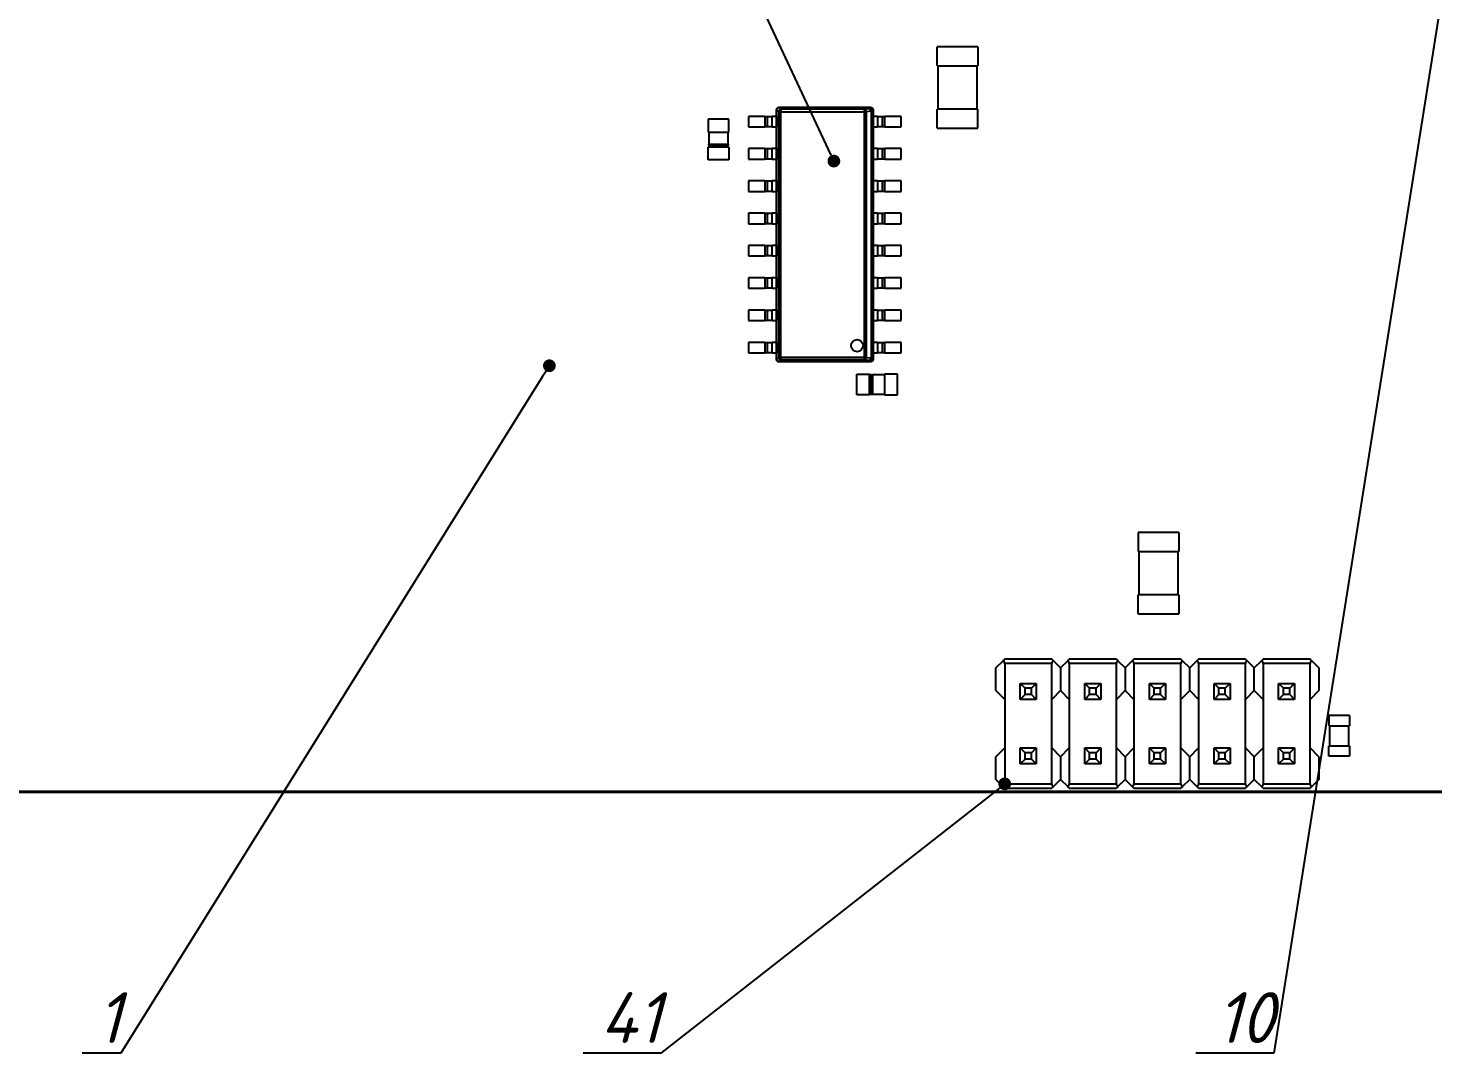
# Paper-space layout 'Layout1' of a CAD drawing. Header units: millimetres. Extents: x 0 to 841, y 0 to 594.
# Drawn here: x 135.8 to 246.3, y 311.4 to 392.5 of the extents above; entities that cross this region are included whole.
import ezdxf
from ezdxf import colors
from ezdxf.entities.mleader import LeaderData, LeaderLine
from ezdxf.math import Vec2, Vec3

# ---------------------------------------------------------------- set-up
doc = ezdxf.new("R2010")
doc.units = ezdxf.units.MM
doc.layers.get('0').update_dxf_attribs({"lineweight": 50})
doc.styles.add('GOST-2.304_Type-B_italic', font='GOST Common Italic.ttf')

# ---------------------------------------------------------------- blocks, each defined once
blk = doc.blocks.new('_Dot')
at = {"color": 0, "linetype": 'ByBlock', "lineweight": -2}
blk.add_line((-0.5, 0), (-1, 0), dxfattribs=at)
at = {"color": 0, "linetype": 'ByBlock', "lineweight": 90, "const_width": 0.5}
blk.add_lwpolyline([(-0.25, 0, 1), (0.25, 0, 1)], format="xyb", close=True, dxfattribs=at)

psp = doc.layouts.get("Layout1")

# ---------------------------------------------------------------- linework, layer by layer
at = {"color": 18, "linetype": 'Continuous', "lineweight": 25, "true_color": 0x000000}
for p, q in [((210.48, 391.055), (207.28, 391.055)), ((207.28, 389.555), (207.28, 391.055)), ((210.48, 391.055), (210.48, 389.555)), ((207.28, 389.555), (210.48, 389.555)), ((207.33, 389.555), (207.33, 386.155)), ((210.43, 386.155), (210.43, 389.555)), ((192.445, 385.58), (192.445, 384.76)), ((193.715, 385.58), (192.445, 385.58)), ((193.715, 385.58), (193.715, 384.76)), ((193.715, 385.58), (193.915, 385.58)), ((193.915, 385.58), (193.915, 384.76)), ((193.915, 385.58), (194.315, 385.58)), ((194.315, 384.76), (194.315, 385.58)), ((194.645, 385.58), (194.315, 385.58)), ((194.646, 386.08), (194.645, 386.08)), ((194.645, 385.58), (194.645, 386.08)), ((194.645, 385.58), (194.645, 384.76)), ((194.646, 386.08), (194.789, 385.937)), ((194.646, 366.48), (194.646, 386.08)), ((194.789, 385.937), (194.789, 366.623)), ((194.988, 385.937), (194.789, 385.937)), ((194.848, 386.28), (194.792, 386.273)), ((194.845, 386.28), (194.845, 386.279)), ((202.045, 386.28), (194.845, 386.28)), ((194.988, 386.136), (194.845, 386.279)), ((194.845, 386.279), (202.045, 386.279)), ((194.988, 386.136), (194.988, 385.937)), ((201.562, 386.136), (194.988, 386.136)), ((194.988, 366.623), (194.988, 385.937)), ((194.988, 385.937), (201.562, 385.937)), ((201.942, 386.176), (201.562, 386.136)), ((201.562, 385.937), (201.562, 386.136)), ((201.562, 385.937), (201.704, 385.937)), ((201.562, 366.623), (201.562, 385.937)), ((202.084, 385.977), (201.704, 385.937)), ((201.704, 385.937), (201.704, 366.623)), ((202.045, 386.279), (201.942, 386.176)), ((202.045, 386.279), (202.045, 386.28)), ((202.084, 385.977), (202.084, 366.583)), ((202.141, 385.977), (202.084, 385.977)), ((202.244, 386.08), (202.141, 385.977)), ((202.141, 385.977), (202.141, 366.583)), ((202.244, 386.08), (202.244, 366.48)), ((202.245, 386.08), (202.244, 386.08)), ((202.245, 385.58), (202.245, 386.08)), ((202.245, 384.76), (202.245, 385.58)), ((202.575, 385.58), (202.245, 385.58)), ((202.575, 385.58), (202.575, 384.76)), ((202.575, 385.58), (202.975, 385.58)), ((202.975, 384.76), (202.975, 385.58)), ((202.975, 385.58), (203.175, 385.58)), ((203.175, 384.76), (203.175, 385.58)), ((204.445, 385.58), (203.175, 385.58)), ((204.445, 384.76), (204.445, 385.58)), ((210.48, 386.155), (207.28, 386.155)), ((207.28, 384.655), (207.28, 386.155)), ((210.48, 384.655), (210.48, 386.155)), ((189.268, 385.351), (189.268, 384.335)), ((190.892, 385.351), (189.268, 385.351)), ((190.892, 384.335), (190.892, 385.351)), ((192.445, 384.76), (193.715, 384.76)), ((193.915, 384.76), (193.715, 384.76)), ((194.315, 384.76), (193.915, 384.76)), ((194.315, 384.76), (194.645, 384.76)), ((194.645, 383.04), (194.645, 384.76)), ((202.245, 384.76), (202.575, 384.76)), ((202.245, 383.04), (202.245, 384.76)), ((202.975, 384.76), (202.575, 384.76)), ((203.175, 384.76), (202.975, 384.76)), ((203.175, 384.76), (204.445, 384.76)), ((207.28, 384.655), (210.48, 384.655)), ((189.268, 384.335), (190.892, 384.335)), ((189.312, 383.283), (189.312, 383.401)), ((189.312, 383.401), (190.848, 383.401)), ((189.318, 384.335), (189.318, 383.401)), ((190.842, 383.401), (190.842, 384.335)), ((190.848, 383.401), (190.848, 383.283)), ((190.892, 383.167), (189.268, 383.167)), ((189.268, 382.151), (189.268, 383.167)), ((190.848, 383.283), (189.312, 383.283)), ((189.318, 383.283), (189.318, 383.167)), ((190.842, 383.167), (190.842, 383.283)), ((190.892, 383.167), (190.892, 382.151)), ((192.445, 383.04), (192.445, 382.22)), ((193.715, 383.04), (192.445, 383.04)), ((193.715, 383.04), (193.715, 382.22)), ((193.715, 383.04), (193.915, 383.04)), ((193.915, 383.04), (193.915, 382.22)), ((193.915, 383.04), (194.315, 383.04)), ((194.315, 382.22), (194.315, 383.04)), ((194.645, 383.04), (194.315, 383.04)), ((194.645, 383.04), (194.645, 382.22)), ((202.575, 383.04), (202.245, 383.04)), ((202.245, 382.22), (202.245, 383.04)), ((202.575, 383.04), (202.575, 382.22)), ((202.575, 383.04), (202.975, 383.04)), ((202.975, 382.22), (202.975, 383.04)), ((202.975, 383.04), (203.175, 383.04)), ((203.175, 382.22), (203.175, 383.04)), ((204.445, 383.04), (203.175, 383.04)), ((204.445, 382.22), (204.445, 383.04)), ((190.892, 382.151), (189.268, 382.151)), ((192.445, 382.22), (193.715, 382.22)), ((193.915, 382.22), (193.715, 382.22)), ((194.315, 382.22), (193.915, 382.22)), ((194.315, 382.22), (194.645, 382.22)), ((194.645, 380.5), (194.645, 382.22)), ((202.245, 382.22), (202.575, 382.22)), ((202.245, 380.5), (202.245, 382.22)), ((202.975, 382.22), (202.575, 382.22)), ((203.175, 382.22), (202.975, 382.22)), ((203.175, 382.22), (204.445, 382.22)), ((192.445, 380.5), (192.445, 379.68)), ((193.715, 380.5), (192.445, 380.5)), ((193.715, 380.5), (193.715, 379.68)), ((193.715, 380.5), (193.915, 380.5)), ((193.915, 380.5), (193.915, 379.68)), ((193.915, 380.5), (194.315, 380.5)), ((194.315, 379.68), (194.315, 380.5)), ((194.645, 380.5), (194.315, 380.5)), ((194.645, 380.5), (194.645, 379.68)), ((202.245, 379.68), (202.245, 380.5)), ((202.575, 380.5), (202.245, 380.5)), ((202.575, 380.5), (202.575, 379.68)), ((202.575, 380.5), (202.975, 380.5)), ((202.975, 379.68), (202.975, 380.5)), ((202.975, 380.5), (203.175, 380.5)), ((203.175, 379.68), (203.175, 380.5)), ((204.445, 380.5), (203.175, 380.5)), ((204.445, 379.68), (204.445, 380.5)), ((192.445, 379.68), (193.715, 379.68)), ((193.915, 379.68), (193.715, 379.68)), ((194.315, 379.68), (193.915, 379.68)), ((194.315, 379.68), (194.645, 379.68)), ((194.645, 377.96), (194.645, 379.68)), ((202.245, 379.68), (202.575, 379.68)), ((202.245, 377.96), (202.245, 379.68)), ((202.975, 379.68), (202.575, 379.68)), ((203.175, 379.68), (202.975, 379.68)), ((203.175, 379.68), (204.445, 379.68)), ((192.445, 377.96), (192.445, 377.14)), ((193.715, 377.96), (192.445, 377.96)), ((193.715, 377.96), (193.715, 377.14)), ((193.715, 377.96), (193.915, 377.96)), ((193.915, 377.96), (193.915, 377.14)), ((193.915, 377.96), (194.315, 377.96)), ((194.315, 377.14), (194.315, 377.96)), ((194.645, 377.96), (194.315, 377.96)), ((194.645, 377.96), (194.645, 377.14)), ((202.575, 377.96), (202.245, 377.96)), ((202.245, 377.14), (202.245, 377.96)), ((202.575, 377.96), (202.575, 377.14)), ((202.575, 377.96), (202.975, 377.96)), ((202.975, 377.14), (202.975, 377.96)), ((202.975, 377.96), (203.175, 377.96)), ((203.175, 377.14), (203.175, 377.96)), ((204.445, 377.96), (203.175, 377.96)), ((204.445, 377.14), (204.445, 377.96)), ((192.445, 377.14), (193.715, 377.14)), ((193.915, 377.14), (193.715, 377.14)), ((194.315, 377.14), (193.915, 377.14)), ((194.315, 377.14), (194.645, 377.14)), ((194.645, 375.42), (194.645, 377.14)), ((202.245, 377.14), (202.575, 377.14)), ((202.245, 375.42), (202.245, 377.14)), ((202.975, 377.14), (202.575, 377.14)), ((203.175, 377.14), (202.975, 377.14)), ((203.175, 377.14), (204.445, 377.14)), ((192.445, 375.42), (192.445, 374.6)), ((193.715, 375.42), (192.445, 375.42)), ((192.445, 374.6), (193.715, 374.6)), ((193.715, 375.42), (193.715, 374.6)), ((193.715, 375.42), (193.915, 375.42)), ((193.915, 374.6), (193.715, 374.6)), ((193.915, 375.42), (193.915, 374.6)), ((193.915, 375.42), (194.315, 375.42)), ((194.315, 374.6), (193.915, 374.6)), ((194.315, 374.6), (194.315, 375.42)), ((194.645, 375.42), (194.315, 375.42)), ((194.315, 374.6), (194.645, 374.6)), ((194.645, 375.42), (194.645, 374.6)), ((194.645, 372.88), (194.645, 374.6)), ((202.575, 375.42), (202.245, 375.42)), ((202.245, 374.6), (202.245, 375.42)), ((202.245, 374.6), (202.575, 374.6)), ((202.245, 372.88), (202.245, 374.6)), ((202.575, 375.42), (202.575, 374.6)), ((202.575, 375.42), (202.975, 375.42)), ((202.975, 374.6), (202.575, 374.6)), ((202.975, 374.6), (202.975, 375.42)), ((202.975, 375.42), (203.175, 375.42)), ((203.175, 374.6), (202.975, 374.6)), ((203.175, 374.6), (203.175, 375.42)), ((204.445, 375.42), (203.175, 375.42)), ((203.175, 374.6), (204.445, 374.6)), ((204.445, 374.6), (204.445, 375.42)), ((192.445, 372.88), (192.445, 372.06)), ((193.715, 372.88), (192.445, 372.88)), ((193.715, 372.88), (193.715, 372.06)), ((193.715, 372.88), (193.915, 372.88)), ((193.915, 372.88), (193.915, 372.06)), ((193.915, 372.88), (194.315, 372.88)), ((194.315, 372.06), (194.315, 372.88)), ((194.645, 372.88), (194.315, 372.88)), ((194.645, 372.88), (194.645, 372.06)), ((202.575, 372.88), (202.245, 372.88)), ((202.245, 372.06), (202.245, 372.88)), ((202.575, 372.88), (202.575, 372.06)), ((202.575, 372.88), (202.975, 372.88)), ((202.975, 372.06), (202.975, 372.88)), ((202.975, 372.88), (203.175, 372.88)), ((203.175, 372.06), (203.175, 372.88)), ((204.445, 372.88), (203.175, 372.88)), ((204.445, 372.06), (204.445, 372.88)), ((192.445, 372.06), (193.715, 372.06)), ((193.915, 372.06), (193.715, 372.06)), ((194.315, 372.06), (193.915, 372.06)), ((194.315, 372.06), (194.645, 372.06)), ((194.645, 370.34), (194.645, 372.06)), ((202.245, 372.06), (202.575, 372.06)), ((202.245, 370.34), (202.245, 372.06)), ((202.975, 372.06), (202.575, 372.06)), ((203.175, 372.06), (202.975, 372.06)), ((203.175, 372.06), (204.445, 372.06)), ((192.445, 370.34), (192.445, 369.52)), ((193.715, 370.34), (192.445, 370.34)), ((193.715, 370.34), (193.715, 369.52)), ((193.715, 370.34), (193.915, 370.34)), ((193.915, 370.34), (193.915, 369.52)), ((193.915, 370.34), (194.315, 370.34)), ((194.315, 369.52), (194.315, 370.34)), ((194.645, 370.34), (194.315, 370.34)), ((194.645, 370.34), (194.645, 369.52)), ((202.575, 370.34), (202.245, 370.34)), ((202.245, 369.52), (202.245, 370.34)), ((202.575, 370.34), (202.575, 369.52)), ((202.575, 370.34), (202.975, 370.34)), ((202.975, 369.52), (202.975, 370.34)), ((202.975, 370.34), (203.175, 370.34)), ((203.175, 369.52), (203.175, 370.34)), ((204.445, 370.34), (203.175, 370.34)), ((204.445, 369.52), (204.445, 370.34)), ((192.445, 369.52), (193.715, 369.52)), ((193.915, 369.52), (193.715, 369.52)), ((194.315, 369.52), (193.915, 369.52)), ((194.315, 369.52), (194.645, 369.52)), ((194.645, 367.8), (194.645, 369.52)), ((202.245, 369.52), (202.575, 369.52)), ((202.245, 367.8), (202.245, 369.52)), ((202.975, 369.52), (202.575, 369.52)), ((203.175, 369.52), (202.975, 369.52)), ((203.175, 369.52), (204.445, 369.52)), ((192.445, 367.8), (192.445, 366.98)), ((193.715, 367.8), (192.445, 367.8)), ((192.445, 366.98), (193.715, 366.98)), ((193.715, 367.8), (193.715, 366.98)), ((193.715, 367.8), (193.915, 367.8)), ((193.915, 366.98), (193.715, 366.98)), ((193.915, 367.8), (193.915, 366.98)), ((193.915, 367.8), (194.315, 367.8)), ((194.315, 366.98), (193.915, 366.98)), ((194.315, 366.98), (194.315, 367.8)), ((194.645, 367.8), (194.315, 367.8)), ((194.315, 366.98), (194.645, 366.98)), ((194.645, 367.8), (194.645, 366.98)), ((194.645, 366.48), (194.645, 366.98)), ((202.245, 366.98), (202.245, 367.8)), ((202.575, 367.8), (202.245, 367.8)), ((202.245, 366.98), (202.575, 366.98)), ((202.245, 366.48), (202.245, 366.98)), ((202.575, 367.8), (202.575, 366.98)), ((202.575, 367.8), (202.975, 367.8)), ((202.975, 366.98), (202.575, 366.98)), ((202.975, 366.98), (202.975, 367.8)), ((202.975, 367.8), (203.175, 367.8)), ((203.175, 366.98), (202.975, 366.98)), ((203.175, 366.98), (203.175, 367.8)), ((204.445, 367.8), (203.175, 367.8)), ((203.175, 366.98), (204.445, 366.98)), ((204.445, 366.98), (204.445, 367.8)), ((194.645, 366.48), (194.646, 366.48)), ((194.789, 366.623), (194.646, 366.48)), ((194.789, 366.623), (194.988, 366.623)), ((194.792, 366.287), (194.848, 366.28)), ((194.988, 366.424), (194.845, 366.281)), ((202.045, 366.281), (194.845, 366.281)), ((194.845, 366.281), (194.845, 366.28)), ((202.045, 366.28), (194.845, 366.28)), ((194.988, 366.623), (194.988, 366.424)), ((201.562, 366.623), (194.988, 366.623)), ((201.562, 366.424), (194.988, 366.424)), ((201.562, 366.424), (201.562, 366.623)), ((201.704, 366.623), (201.562, 366.623)), ((201.942, 366.384), (201.562, 366.424)), ((201.704, 366.623), (202.084, 366.583)), ((202.045, 366.281), (201.942, 366.384)), ((202.045, 366.28), (202.045, 366.281)), ((202.084, 366.583), (202.141, 366.583)), ((202.141, 366.583), (202.244, 366.48)), ((202.238, 366.427), (202.245, 366.482)), ((202.244, 366.48), (202.245, 366.48)), ((200.95, 363.668), (200.95, 365.292)), ((200.95, 365.292), (201.966, 365.292)), ((201.966, 363.668), (201.966, 365.292)), ((202.082, 365.242), (201.966, 365.242)), ((202.082, 365.248), (202.2, 365.248)), ((202.082, 363.712), (202.082, 365.248)), ((202.2, 365.248), (202.2, 363.712)), ((203.134, 365.242), (202.2, 365.242)), ((204.15, 365.292), (203.134, 365.292)), ((203.134, 365.292), (203.134, 363.668)), ((204.15, 363.668), (204.15, 365.292)), ((201.966, 363.668), (200.95, 363.668)), ((201.966, 363.718), (202.082, 363.718)), ((202.2, 363.712), (202.082, 363.712)), ((202.2, 363.718), (203.134, 363.718)), ((203.134, 363.668), (204.15, 363.668)), ((223.08, 352.855), (223.08, 351.355)), ((226.28, 352.855), (223.08, 352.855)), ((226.28, 352.855), (226.28, 351.355)), ((223.08, 351.355), (226.28, 351.355)), ((223.13, 351.355), (223.13, 347.955)), ((226.23, 347.955), (226.23, 351.355)), ((226.28, 347.955), (223.08, 347.955)), ((223.08, 346.455), (223.08, 347.955)), ((226.28, 347.955), (226.28, 346.455)), ((223.08, 346.455), (226.28, 346.455)), ((211.9, 342.205), (212.49, 342.794)), ((216.289, 342.895), (212.591, 342.895)), ((212.591, 342.55), (212.591, 339.725)), ((216.289, 342.55), (212.591, 342.55)), ((216.289, 339.725), (216.289, 342.55)), ((216.39, 342.794), (216.98, 342.205)), ((216.98, 342.205), (217.57, 342.794)), ((221.369, 342.895), (217.671, 342.895)), ((217.671, 342.55), (217.671, 339.725)), ((221.369, 342.55), (217.671, 342.55)), ((221.369, 339.725), (221.369, 342.55)), ((221.47, 342.794), (222.06, 342.205)), ((222.06, 342.205), (222.65, 342.794)), ((226.449, 342.895), (222.751, 342.895)), ((222.751, 342.55), (222.751, 339.725)), ((226.449, 342.55), (222.751, 342.55)), ((226.55, 342.794), (226.449, 342.895)), ((226.449, 339.725), (226.449, 342.55)), ((226.55, 342.794), (227.14, 342.205)), ((227.14, 342.205), (227.73, 342.794)), ((231.529, 342.895), (227.831, 342.895)), ((227.831, 342.55), (227.831, 339.725)), ((231.529, 342.55), (227.831, 342.55)), ((231.529, 339.725), (231.529, 342.55)), ((231.63, 342.794), (232.22, 342.205)), ((232.22, 342.205), (232.81, 342.794)), ((236.609, 342.895), (232.911, 342.895)), ((232.911, 342.55), (232.911, 339.725)), ((236.609, 342.55), (232.911, 342.55)), ((236.609, 339.725), (236.609, 342.55)), ((236.71, 342.794), (237.3, 342.205)), ((211.9, 340.416), (211.9, 342.205)), ((216.98, 342.205), (216.98, 340.416)), ((222.06, 342.205), (222.06, 340.416)), ((227.14, 340.416), (227.14, 342.205)), ((232.22, 340.416), (232.22, 342.205)), ((237.3, 342.205), (237.3, 340.416)), ((211.9, 340.416), (212.591, 339.725)), ((213.81, 340.985), (215.07, 340.985)), ((214.19, 340.605), (213.81, 340.985)), ((213.81, 339.725), (213.81, 340.985)), ((214.19, 340.105), (214.19, 340.605)), ((214.69, 340.605), (214.19, 340.605)), ((215.07, 340.985), (214.69, 340.605)), ((214.69, 340.105), (214.69, 340.605)), ((215.07, 340.985), (215.07, 339.725)), ((215.07, 340.985), (215.07, 340.985)), ((216.98, 340.416), (216.289, 339.725)), ((216.98, 340.416), (217.671, 339.725)), ((218.89, 340.985), (220.15, 340.985)), ((219.27, 340.605), (218.89, 340.985)), ((218.89, 339.725), (218.89, 340.985)), ((219.27, 340.105), (219.27, 340.605)), ((219.77, 340.605), (219.27, 340.605)), ((220.15, 340.985), (219.77, 340.605)), ((219.77, 340.105), (219.77, 340.605)), ((220.15, 340.985), (220.15, 339.725)), ((220.15, 340.985), (220.15, 340.985)), ((222.06, 340.416), (221.369, 339.725)), ((222.06, 340.416), (222.751, 339.725)), ((223.97, 340.985), (225.23, 340.985)), ((224.35, 340.605), (223.97, 340.985)), ((223.97, 339.725), (223.97, 340.985)), ((224.35, 340.105), (224.35, 340.605)), ((224.85, 340.605), (224.35, 340.605)), ((225.23, 340.985), (224.85, 340.605)), ((224.85, 340.105), (224.85, 340.605)), ((225.23, 340.985), (225.23, 339.725)), ((225.23, 340.985), (225.23, 340.985)), ((227.14, 340.416), (226.449, 339.725)), ((227.14, 340.416), (227.831, 339.725)), ((229.05, 340.985), (230.31, 340.985)), ((229.43, 340.605), (229.05, 340.985)), ((229.05, 339.725), (229.05, 340.985)), ((229.43, 340.105), (229.43, 340.605)), ((229.93, 340.605), (229.43, 340.605)), ((230.31, 340.985), (229.93, 340.605)), ((229.93, 340.105), (229.93, 340.605)), ((230.31, 340.985), (230.31, 339.725)), ((230.31, 340.985), (230.31, 340.985)), ((232.22, 340.416), (231.529, 339.725)), ((232.22, 340.416), (232.911, 339.725)), ((234.13, 340.985), (235.39, 340.985)), ((234.51, 340.605), (234.13, 340.985)), ((234.13, 339.725), (234.13, 340.985)), ((234.51, 340.105), (234.51, 340.605)), ((235.01, 340.605), (234.51, 340.605)), ((235.39, 340.985), (235.01, 340.605)), ((235.01, 340.105), (235.01, 340.605)), ((235.39, 340.985), (235.39, 339.725)), ((235.39, 340.985), (235.39, 340.985)), ((237.3, 340.416), (236.609, 339.725)), ((212.591, 339.725), (212.591, 335.905)), ((214.19, 340.105), (213.81, 339.725)), ((215.07, 339.725), (213.81, 339.725)), ((214.69, 340.105), (214.19, 340.105)), ((215.07, 339.725), (214.69, 340.105)), ((215.07, 339.725), (215.07, 339.725)), ((216.289, 335.905), (216.289, 339.725)), ((217.671, 339.725), (217.671, 335.905)), ((219.27, 340.105), (218.89, 339.725)), ((220.15, 339.725), (218.89, 339.725)), ((219.77, 340.105), (219.27, 340.105)), ((220.15, 339.725), (219.77, 340.105)), ((220.15, 339.725), (220.15, 339.725)), ((221.369, 335.905), (221.369, 339.725)), ((222.751, 339.725), (222.751, 335.905)), ((224.35, 340.105), (223.97, 339.725)), ((225.23, 339.725), (223.97, 339.725)), ((224.85, 340.105), (224.35, 340.105)), ((225.23, 339.725), (224.85, 340.105)), ((225.23, 339.725), (225.23, 339.725)), ((226.449, 335.905), (226.449, 339.725)), ((227.831, 339.725), (227.831, 335.905)), ((229.43, 340.105), (229.05, 339.725)), ((230.31, 339.725), (229.05, 339.725)), ((229.93, 340.105), (229.43, 340.105)), ((230.31, 339.725), (229.93, 340.105)), ((230.31, 339.725), (230.31, 339.725)), ((231.529, 335.905), (231.529, 339.725)), ((232.911, 339.725), (232.911, 335.905)), ((234.51, 340.105), (234.13, 339.725)), ((235.39, 339.725), (234.13, 339.725)), ((235.01, 340.105), (234.51, 340.105)), ((235.39, 339.725), (235.01, 340.105)), ((235.39, 339.725), (235.39, 339.725)), ((236.609, 335.905), (236.609, 339.725)), ((239.694, 338.456), (238.07, 338.456)), ((238.07, 338.456), (238.07, 337.644)), ((239.694, 338.456), (239.694, 337.644)), ((238.07, 337.644), (239.694, 337.644)), ((238.12, 337.644), (238.12, 336.068)), ((239.644, 336.068), (239.644, 337.644)), ((211.9, 335.215), (212.591, 335.905)), ((212.591, 335.905), (212.591, 333.081)), ((213.81, 335.905), (215.07, 335.905)), ((214.19, 335.525), (213.81, 335.905)), ((213.81, 334.645), (213.81, 335.905)), ((215.07, 335.905), (214.69, 335.525)), ((215.07, 335.905), (215.07, 334.645)), ((215.07, 335.905), (215.07, 335.905)), ((216.289, 333.081), (216.289, 335.905)), ((216.98, 335.215), (216.289, 335.905)), ((216.98, 335.215), (217.671, 335.905)), ((217.671, 335.905), (217.671, 333.081)), ((218.89, 335.905), (220.15, 335.905)), ((219.27, 335.525), (218.89, 335.905)), ((218.89, 334.645), (218.89, 335.905)), ((220.15, 335.905), (219.77, 335.525)), ((220.15, 335.905), (220.15, 334.645)), ((220.15, 335.905), (220.15, 335.905)), ((221.369, 333.081), (221.369, 335.905)), ((222.06, 335.215), (221.369, 335.905)), ((222.06, 335.215), (222.751, 335.905)), ((222.751, 335.905), (222.751, 333.081)), ((223.97, 335.905), (225.23, 335.905)), ((224.35, 335.525), (223.97, 335.905)), ((223.97, 334.645), (223.97, 335.905)), ((225.23, 335.905), (224.85, 335.525)), ((225.23, 335.905), (225.23, 334.645)), ((225.23, 335.905), (225.23, 335.905)), ((226.449, 333.081), (226.449, 335.905)), ((227.14, 335.215), (226.449, 335.905)), ((227.14, 335.215), (227.831, 335.905)), ((227.831, 335.905), (227.831, 333.081)), ((229.05, 335.905), (230.31, 335.905)), ((229.43, 335.525), (229.05, 335.905)), ((229.05, 334.645), (229.05, 335.905)), ((230.31, 335.905), (229.93, 335.525)), ((230.31, 335.905), (230.31, 334.645)), ((230.31, 335.905), (230.31, 335.905)), ((231.529, 333.081), (231.529, 335.905)), ((232.22, 335.215), (231.529, 335.905)), ((232.22, 335.215), (232.911, 335.905)), ((232.911, 335.905), (232.911, 333.081)), ((234.13, 335.905), (235.39, 335.905)), ((234.51, 335.525), (234.13, 335.905)), ((234.13, 334.645), (234.13, 335.905)), ((235.39, 335.905), (235.01, 335.525)), ((235.39, 335.905), (235.39, 334.645)), ((235.39, 335.905), (235.39, 335.905)), ((236.609, 333.081), (236.609, 335.905)), ((237.3, 335.215), (236.609, 335.905)), ((238.07, 336.068), (239.694, 336.068)), ((238.07, 335.256), (238.07, 336.068)), ((239.694, 336.068), (239.694, 335.256)), ((211.9, 333.426), (211.9, 335.215)), ((214.19, 335.025), (213.81, 334.645)), ((214.19, 335.025), (214.19, 335.525)), ((214.69, 335.525), (214.19, 335.525)), ((214.69, 335.025), (214.19, 335.025)), ((214.69, 335.025), (214.69, 335.525)), ((215.07, 334.645), (214.69, 335.025)), ((216.98, 335.215), (216.98, 333.426)), ((219.27, 335.025), (218.89, 334.645)), ((219.27, 335.025), (219.27, 335.525)), ((219.77, 335.525), (219.27, 335.525)), ((219.77, 335.025), (219.27, 335.025)), ((219.77, 335.025), (219.77, 335.525)), ((220.15, 334.645), (219.77, 335.025)), ((222.06, 335.215), (222.06, 333.426)), ((224.35, 335.025), (223.97, 334.645)), ((224.35, 335.025), (224.35, 335.525)), ((224.85, 335.525), (224.35, 335.525)), ((224.85, 335.025), (224.35, 335.025)), ((224.85, 335.025), (224.85, 335.525)), ((225.23, 334.645), (224.85, 335.025)), ((227.14, 333.426), (227.14, 335.215)), ((229.43, 335.025), (229.05, 334.645)), ((229.43, 335.025), (229.43, 335.525)), ((229.93, 335.525), (229.43, 335.525)), ((229.93, 335.025), (229.43, 335.025)), ((229.93, 335.025), (229.93, 335.525)), ((230.31, 334.645), (229.93, 335.025)), ((232.22, 333.426), (232.22, 335.215)), ((234.51, 335.025), (234.13, 334.645)), ((234.51, 335.025), (234.51, 335.525)), ((235.01, 335.525), (234.51, 335.525)), ((235.01, 335.025), (234.51, 335.025)), ((235.01, 335.025), (235.01, 335.525)), ((235.39, 334.645), (235.01, 335.025)), ((237.3, 335.215), (237.3, 333.426)), ((239.694, 335.256), (238.07, 335.256)), ((215.07, 334.645), (213.81, 334.645)), ((215.07, 334.645), (215.07, 334.645)), ((220.15, 334.645), (218.89, 334.645)), ((220.15, 334.645), (220.15, 334.645)), ((225.23, 334.645), (223.97, 334.645)), ((225.23, 334.645), (225.23, 334.645)), ((230.31, 334.645), (229.05, 334.645)), ((230.31, 334.645), (230.31, 334.645)), ((235.39, 334.645), (234.13, 334.645)), ((235.39, 334.645), (235.39, 334.645)), ((212.49, 332.837), (211.9, 333.426)), ((212.591, 333.081), (216.289, 333.081)), ((212.591, 332.735), (216.289, 332.735)), ((216.98, 333.426), (216.39, 332.837)), ((217.57, 332.837), (216.98, 333.426)), ((217.671, 333.081), (221.369, 333.081)), ((217.671, 332.735), (221.369, 332.735)), ((222.06, 333.426), (221.47, 332.837)), ((222.65, 332.837), (222.06, 333.426)), ((222.751, 333.081), (226.449, 333.081)), ((222.751, 332.735), (226.449, 332.735)), ((227.14, 333.426), (226.55, 332.837)), ((227.73, 332.837), (227.14, 333.426)), ((227.831, 333.081), (231.529, 333.081)), ((227.831, 332.735), (231.529, 332.735)), ((232.22, 333.426), (231.63, 332.837)), ((232.81, 332.837), (232.22, 333.426)), ((232.911, 333.081), (236.609, 333.081)), ((232.911, 332.735), (236.609, 332.735)), ((237.3, 333.426), (236.71, 332.837))]:
    psp.add_line(p, q, dxfattribs=at)
at = {"color": 18, "linetype": 'Continuous', "lineweight": 40, "true_color": 0x000000}
psp.add_line((273.71, 332.451), (113.712, 332.451), dxfattribs=at)
at = {"color": 18, "linetype": 'Continuous', "lineweight": 25, "true_color": 0x000000, "flags": 128}
for points in [[(212.49, 342.794), (212.533, 342.837), (212.565, 342.869), (212.584, 342.889), (212.591, 342.895)], [(216.289, 342.895), (216.296, 342.889), (216.315, 342.869), (216.347, 342.837), (216.39, 342.794)], [(217.57, 342.794), (217.613, 342.837), (217.645, 342.869), (217.664, 342.889), (217.671, 342.895)], [(221.369, 342.895), (221.376, 342.889), (221.395, 342.869), (221.427, 342.837), (221.47, 342.794)], [(222.65, 342.794), (222.693, 342.837), (222.725, 342.869), (222.744, 342.889), (222.751, 342.895)], [(227.73, 342.794), (227.773, 342.837), (227.805, 342.869), (227.824, 342.889), (227.831, 342.895)], [(231.529, 342.895), (231.536, 342.889), (231.555, 342.869), (231.587, 342.837), (231.63, 342.794)], [(232.81, 342.794), (232.853, 342.837), (232.885, 342.869), (232.904, 342.889), (232.911, 342.895)], [(212.591, 332.735), (212.584, 332.742), (212.565, 332.762), (212.533, 332.794), (212.49, 332.837)], [(216.39, 332.837), (216.347, 332.794), (216.315, 332.762), (216.296, 332.742), (216.289, 332.735)], [(217.671, 332.735), (217.664, 332.742), (217.645, 332.762), (217.613, 332.794), (217.57, 332.837)], [(221.47, 332.837), (221.427, 332.794), (221.395, 332.762), (221.376, 332.742), (221.369, 332.735)], [(222.751, 332.735), (222.744, 332.742), (222.725, 332.762), (222.693, 332.794), (222.65, 332.837)], [(226.55, 332.837), (226.507, 332.794), (226.475, 332.762), (226.456, 332.742), (226.449, 332.735)], [(227.831, 332.735), (227.824, 332.742), (227.805, 332.762), (227.773, 332.794), (227.73, 332.837)], [(231.63, 332.837), (231.587, 332.794), (231.555, 332.762), (231.536, 332.742), (231.529, 332.735)], [(232.911, 332.735), (232.904, 332.742), (232.885, 332.762), (232.853, 332.794), (232.81, 332.837)], [(236.71, 332.837), (236.667, 332.794), (236.635, 332.762), (236.616, 332.742), (236.609, 332.735)]]:
    psp.add_lwpolyline(points, dxfattribs=at)
at = {"color": 18, "linetype": 'Continuous', "lineweight": 25, "true_color": 0x000000}
psp.add_circle((200.979, 367.547), 0.475, dxfattribs=at)
for centre, radius, start, end in [((194.991, 385.934), 0.201, 90.72777, 179.27438), ((201.508, 385.948), 0.196, 356.82863, 73.99255), ((201.888, 385.988), 0.196, 356.82622, 74.00066), ((201.94, 385.974), 0.201, 0.73201, 89.27014), ((194.991, 366.625), 0.201, 180.72808, 269.26977), ((201.508, 366.612), 0.196, 285.99836, 3.18045), ((201.888, 366.572), 0.196, 285.99798, 3.17513), ((201.94, 366.586), 0.201, 270.72986, 359.26799), ((212.245, 342.55), 0.345, 0.00001, 45.00001), ((216.634, 342.55), 0.345, 135.00001, 180.00001), ((217.325, 342.55), 0.345, 0.00001, 45.00001), ((221.714, 342.55), 0.345, 135.00001, 180.00001), ((222.405, 342.55), 0.345, 0.00001, 45.00001), ((226.794, 342.55), 0.345, 135.00001, 180.00001), ((227.485, 342.55), 0.345, 0.00001, 45.00001), ((231.874, 342.55), 0.345, 135.00001, 180.00001), ((232.565, 342.55), 0.345, 0.00001, 45.00001), ((189.895, 296.084), 66.133, 44.9359, 45.05988), ((236.954, 342.55), 0.345, 135.00001, 180.00001), ((212.245, 333.081), 0.345, 315.00001, 0.00001), ((216.634, 333.081), 0.345, 180.00001, 225.00001), ((217.325, 333.081), 0.345, 315.00001, 0.00001), ((221.714, 333.081), 0.345, 180.00001, 225.00001), ((222.405, 333.081), 0.345, 315.00001, 0.00001), ((226.794, 333.081), 0.345, 180.00001, 225.00001), ((227.485, 333.081), 0.345, 315.00001, 0.00001), ((231.874, 333.081), 0.345, 180.00001, 225.00001), ((232.565, 333.081), 0.345, 315.00001, 0.00001), ((236.954, 333.081), 0.345, 180.00001, 225.00001)]:
    psp.add_arc(centre, radius, start, end, dxfattribs=at)
for points, knots in [([(194.645, 386.08), (194.648, 386.106), (194.654, 386.159), (194.7, 386.225), (194.767, 386.271), (194.819, 386.277), (194.845, 386.28)], [0, 0, 0, 0, 0.250012, 0.4999852, 0.7500114, 1, 1, 1, 1]), ([(194.845, 386.279), (194.819, 386.276), (194.768, 386.269), (194.702, 386.223), (194.656, 386.158), (194.65, 386.106), (194.646, 386.08)], [0, 0, 0, 0, 0.2500119, 0.5000149, 0.7499979, 1, 1, 1, 1]), ([(194.646, 386.08), (194.65, 386.106), (194.656, 386.158), (194.702, 386.223), (194.768, 386.269), (194.819, 386.276), (194.845, 386.279)], [0, 0, 0, 0, 0.2500021, 0.4999851, 0.7499881, 1, 1, 1, 1]), ([(202.045, 386.28), (202.071, 386.277), (202.124, 386.271), (202.19, 386.225), (202.236, 386.159), (202.242, 386.106), (202.245, 386.08)], [0, 0, 0, 0, 0.24999424, 0.49998632, 0.74999166, 1, 1, 1, 1]), ([(202.045, 386.279), (202.071, 386.276), (202.123, 386.269), (202.188, 386.223), (202.234, 386.158), (202.241, 386.106), (202.244, 386.08)], [0, 0, 0, 0, 0.2499743, 0.4999865, 0.7499788, 1, 1, 1, 1]), ([(202.045, 386.279), (202.071, 386.276), (202.123, 386.269), (202.188, 386.223), (202.234, 386.158), (202.241, 386.106), (202.244, 386.08)], [0, 0, 0, 0, 0.2499743, 0.4999865, 0.7499788, 1, 1, 1, 1]), ([(194.845, 366.28), (194.819, 366.283), (194.767, 366.289), (194.7, 366.335), (194.654, 366.401), (194.648, 366.454), (194.645, 366.48)], [0, 0, 0, 0, 0.24998016, 0.50000252, 0.74999177, 1, 1, 1, 1]), ([(194.646, 366.48), (194.65, 366.454), (194.656, 366.402), (194.702, 366.337), (194.768, 366.291), (194.819, 366.284), (194.845, 366.281)], [0, 0, 0, 0, 0.25, 0.4999809, 0.7499951, 1, 1, 1, 1]), ([(194.845, 366.281), (194.819, 366.284), (194.768, 366.291), (194.702, 366.337), (194.656, 366.402), (194.65, 366.454), (194.646, 366.48)], [0, 0, 0, 0, 0.2500049, 0.5000191, 0.75, 1, 1, 1, 1]), ([(202.244, 366.48), (202.241, 366.454), (202.234, 366.402), (202.188, 366.337), (202.123, 366.291), (202.071, 366.284), (202.045, 366.281)], [0, 0, 0, 0, 0.2500173, 0.5000057, 0.7499876, 1, 1, 1, 1]), ([(202.245, 366.48), (202.242, 366.454), (202.236, 366.401), (202.19, 366.335), (202.124, 366.289), (202.071, 366.283), (202.045, 366.28)], [0, 0, 0, 0, 0.2500137, 0.5000349, 0.7500097, 1, 1, 1, 1]), ([(202.244, 366.48), (202.241, 366.454), (202.234, 366.402), (202.188, 366.337), (202.123, 366.291), (202.071, 366.284), (202.045, 366.281)], [0, 0, 0, 0, 0.2500173, 0.5000057, 0.7499876, 1, 1, 1, 1])]:
    psp.add_open_spline(points, degree=3, knots=knots, dxfattribs=at)

# ---------------------------------------------------------------- leaders
at = {"color": 18, "lineweight": 20, "true_color": 0x000000}
ml = psp.add_multileader_mtext('Standard', dxfattribs=at)
ml.set_content('12', color=(0, 0, 0), style='GOST-2.304_Type-B_italic')
ml.set_leader_properties()
ml.set_arrow_properties(name='DOT')
ml.build(insert=Vec2(0, 0))
ml.multileader.update_dxf_attribs({"text_left_attachment_type": 6, "text_right_attachment_type": 6, "dogleg_length": 0, "arrow_head_size": 1})
ctx = ml.context
ctx.base_point, ctx.arrow_head_size, ctx.landing_gap_size, ctx.plane_origin = Vec3(113.587, 556.88), 1, 0, Vec3(175.685, 385.934)
ctx.left_attachment, ctx.right_attachment, ctx.text_align_type = 6, 6, 2
notes = []
notes.append((ctx, [(0, (1, 1, 0), (117.757, 556.88), (-1, 0), 0, [(0, [(199.155, 382.062)], 0, [])])]))
ctx.mtext.insert, ctx.mtext.alignment, ctx.mtext.flow_direction = Vec3(117.757, 561.68), 3, 5
ml = psp.add_multileader_mtext('Standard', dxfattribs=at)
ml.set_content('10', color=(0, 0, 0), style='GOST-2.304_Type-B_italic')
ml.set_leader_properties()
ml.set_arrow_properties(name='DOT')
ml.build(insert=Vec2(0, 0))
ml.multileader.update_dxf_attribs({"text_left_attachment_type": 6, "text_right_attachment_type": 6, "dogleg_length": 0, "arrow_head_size": 1})
ctx = ml.context
ctx.base_point, ctx.arrow_head_size, ctx.landing_gap_size, ctx.plane_origin = Vec3(229.714, 311.899), 1, 0, Vec3(256.68, 431.335)
ctx.left_attachment, ctx.right_attachment, ctx.text_align_type = 6, 6, 2
notes.append((ctx, [(0, (1, 1, 0), (233.742, 311.899), (-1, 0), 0, [(0, [(253.516, 436.18)], 0, [])])]))
ctx.mtext.insert, ctx.mtext.alignment, ctx.mtext.flow_direction = Vec3(233.742, 316.699), 3, 5
ml = psp.add_multileader_mtext('Standard', dxfattribs=at)
ml.set_content('1', color=(0, 0, 0), style='GOST-2.304_Type-B_italic')
ml.set_leader_properties()
ml.set_arrow_properties(name='DOT')
ml.build(insert=Vec2(0, 0))
ml.multileader.update_dxf_attribs({"text_left_attachment_type": 6, "text_right_attachment_type": 6, "dogleg_length": 0, "arrow_head_size": 1})
ctx = ml.context
ctx.base_point, ctx.arrow_head_size, ctx.landing_gap_size, ctx.plane_origin = Vec3(141.638, 311.899), 1, 0, Vec3(176.783, 365.967)
ctx.left_attachment, ctx.right_attachment, ctx.text_align_type = 6, 6, 2
notes.append((ctx, [(0, (1, 1, 0), (143.089, 311.899), (-1, 0), 0, [(0, [(176.783, 365.967)], 0, [])])]))
ctx.mtext.insert, ctx.mtext.alignment, ctx.mtext.flow_direction = Vec3(143.089, 316.699), 3, 5
ml = psp.add_multileader_mtext('Standard', dxfattribs=at)
ml.set_content('41', color=(0, 0, 0), style='GOST-2.304_Type-B_italic')
ml.set_leader_properties()
ml.set_arrow_properties(name='DOT')
ml.build(insert=Vec2(0, 0))
ml.multileader.update_dxf_attribs({"text_left_attachment_type": 6, "text_right_attachment_type": 6, "dogleg_length": 0, "arrow_head_size": 1})
ctx = ml.context
ctx.base_point, ctx.arrow_head_size, ctx.landing_gap_size, ctx.plane_origin = Vec3(180.271, 311.899), 1, 0, Vec3(212.591, 333.081)
ctx.left_attachment, ctx.right_attachment, ctx.text_align_type = 6, 6, 2
notes.append((ctx, [(0, (1, 1, 0), (185.559, 311.899), (-1, 0), 0, [(0, [(212.591, 333.081)], 0, [])])]))
ctx.mtext.insert, ctx.mtext.alignment, ctx.mtext.flow_direction = Vec3(185.559, 316.699), 3, 5
for ctx, leaders in notes:
    for number, flags, end, landing, length, lines in leaders:
        leader = LeaderData()
        leader.index, (leader.has_last_leader_line, leader.has_dogleg_vector, leader.attachment_direction) = number, flags
        leader.last_leader_point, leader.dogleg_vector, leader.dogleg_length = Vec3(end), Vec3(landing), length
        for number, points, colour, breaks in lines:
            line = LeaderLine()
            line.index, line.vertices, line.color, line.breaks = number, Vec3.list(points), colors.encode_raw_color(colour), breaks
            leader.lines.append(line)
        ctx.leaders.append(leader)

doc.saveas('drawing.dxf')
